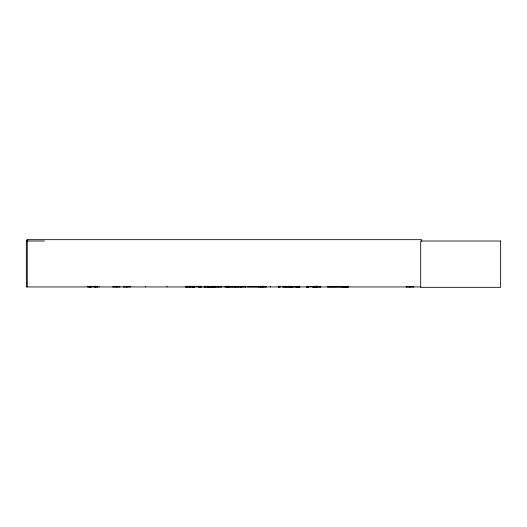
<?xml version="1.0" encoding="UTF-8"?>
<svg xmlns="http://www.w3.org/2000/svg" width="527" height="527" viewBox="0 0 527 527"><rect width="100%" height="100%" fill="white"/><g stroke="black" fill="none" stroke-linecap="round" stroke-linejoin="round"><path stroke-width="0.79" d="M112.956 286.932L119.952 286.932L119.952 286.563L112.956 286.569L113.002 286.899M186.057 286.932L186.064 286.589M186.769 286.932L186.775 286.273M187.118 286.932L187.125 286.589M193.719 286.589L193.719 286.932M225.76 286.273L225.78 286.945L244.449 286.932L244.449 286.563L225.78 286.589M231.505 286.932L231.505 286.589M232.723 286.932L232.73 286.589M237.499 286.932L237.499 286.589M238.448 286.932L238.454 286.589M258.731 286.932L258.731 286.563L266.319 286.589L266.319 286.945L247.17 286.846M259.37 286.932L259.376 286.589M265.674 286.932L265.68 286.589M286.016 286.589L286.062 286.899M312.649 286.899L320.653 286.886M313.354 286.589L313.361 286.932M313.703 286.932L313.743 286.273M319.593 286.932L319.593 286.589M320.304 286.932L320.304 286.589M212.315 286.589L212.341 286.945M218.547 286.589L218.395 286.932L218.428 286.273M282.795 286.945L293.078 286.932M283.039 286.899L283.104 286.563L293.157 286.563L293.157 286.945M289.244 286.846L289.27 286.563M87.739 286.945L91.514 286.899M88.029 286.589L91.599 286.563L91.599 286.945M205.346 286.945L221.821 286.945M185.537 286.945L194.825 286.886M187.368 286.899L187.362 286.273M187.658 286.589L187.612 286.899M194.838 286.589L194.885 286.945M306.464 286.945L308.578 286.886M306.747 286.899L308.638 286.563L308.638 286.945M308.295 286.899L308.302 286.273M198.396 286.945L198.646 286.899M203.89 286.945L204.212 286.886M261.965 286.932L262.011 286.273M279.238 286.589L278.836 286.899M340.785 286.681L347.873 286.912M286.912 286.899L286.978 286.563L286.991 286.945M292.86 286.899L292.768 286.563L292.755 286.945M192.744 286.899L192.744 286.464L187.52 286.464M194.542 286.899L194.463 286.589M189.2 286.563L189.074 286.899M27.997 240.154L26.35 240.154L26.35 286.945L420.796 286.945M26.35 241.017L44.426 241.017M90.44 286.464L95.216 286.464M194.7 286.464L199.983 286.464M208.046 286.464L212.822 286.464M215.688 286.464L218.303 286.464M285.627 286.464L290.245 286.464M291.793 286.464L296.411 286.464M308.453 286.464L313.736 286.464M315.996 286.464L316.569 286.464M342.807 286.451L343.841 286.451M409.558 286.464L410.026 286.464M94.056 286.945L94.056 286.563L97.614 286.569L97.581 286.945M194.885 286.563L185.893 286.563L185.906 286.945M295.048 286.945L295.048 286.563L298.934 286.563M299.626 286.569L299.586 286.945L299.567 286.273M335.949 286.583L337.221 286.583M207.394 286.642L216.044 286.642M327.412 286.642L336.055 286.642M207.374 286.767L216.057 286.754M327.392 286.754L348.499 286.741M94.142 286.899L97.917 286.945M123.272 286.899L130.215 286.846M199.891 286.899L201.966 286.945M299.356 286.886L299.929 286.945M327.399 286.919L348.499 286.833M406.205 286.846L413.379 286.846M316.898 286.905L316.99 286.273L317.056 286.945M241.511 286.569L241.57 286.899M315.686 286.899L315.805 286.273M315.442 286.899L315.383 286.569L315.35 286.945M313.565 286.563L313.552 286.945M313.888 286.899L313.881 286.273M200.135 286.899L200.141 286.273M194.759 286.899L194.759 286.464M192.665 286.589L192.618 286.945M192.961 286.899L193.073 286.563L193.086 286.945M215.227 286.589L215.187 286.945M215.49 286.899L215.589 286.273L215.451 286.886M295.061 286.563C294.975 287.353 300.028 287.94 299.171 286.273M288.921 286.589L288.882 286.945M194.443 286.728L194.628 286.273M421.62 241.3L421.62 239.666L27.279 239.666L27.279 286.945M413.379 286.945L413.379 286.563L406.205 286.589L406.205 286.945M413.155 286.563L413.155 286.945M410.059 286.273L410.059 286.945M410.026 286.273L410.026 286.945M409.874 286.273L409.874 286.945M409.782 286.273L409.802 286.945M409.558 286.273L409.558 286.945M406.429 286.563L406.429 286.945M348.492 286.938L348.492 286.583L347.214 286.741M346.364 286.741L345.093 286.741M343.96 286.741L342.688 286.741M320.66 286.945L320.653 286.563L312.649 286.569L312.649 286.945M319.922 286.563L319.922 286.945M317.715 286.365L317.715 286.945M317.379 286.273L317.373 286.945M317.3 286.273L317.3 286.945M316.707 286.273L316.714 286.945L316.635 286.273M316.503 286.273L316.569 286.945M316.431 286.273L316.483 286.945M316.358 286.273L316.325 286.945M316.24 286.273L316.24 286.945M316.002 286.273L315.996 286.945M315.877 286.273L315.93 286.945M314.415 286.945L314.408 286.273L314.349 286.945M314.27 286.273L314.257 286.945M313.802 286.273L313.802 286.945M312.972 286.563L312.972 286.945M308.512 286.464L308.512 286.945M308.447 286.273L308.453 286.945M307.926 286.273L307.926 286.945M307.84 286.273L307.827 286.945L307.709 286.273M306.839 286.563L306.839 286.945M299.422 286.273L299.422 286.945M299.316 286.273L299.29 286.945M298.921 286.945L298.796 286.464M298.69 286.273L298.618 286.945L298.545 286.464M297.05 286.273L296.951 286.945M296.918 286.273L296.859 286.945M296.78 286.273L296.76 286.945M296.549 286.273L296.576 286.945M296.47 286.273L296.411 286.945M296.378 286.273L296.358 286.945M296.279 286.464L296.279 286.945M294.56 286.365L294.56 286.945M291.925 286.464L291.925 286.945M291.866 286.273L291.793 286.945M291.734 286.273L291.734 286.945M291.655 286.273L291.635 286.945M291.424 286.273L291.451 286.945M291.345 286.273L291.286 286.945L291.214 286.273M290.884 286.273L290.805 286.945M290.752 286.273L290.693 286.945M290.594 286.273L290.614 286.945M290.384 286.273L290.403 286.945M290.305 286.273L290.305 286.945M290.193 286.273L290.245 286.945M290.113 286.464L290.113 286.945M289.725 286.273L289.725 286.945M289.613 286.273L289.652 286.945M289.409 286.945L289.376 286.273L289.283 286.945M285.759 286.464L285.759 286.945M285.7 286.273L285.68 286.945L285.568 286.273M285.489 286.273L285.469 286.945M285.278 286.273L285.259 286.945M285.12 286.273L285.179 286.945M285.067 286.273L284.988 286.945M283.118 286.563L283.118 286.945M280.081 286.464L280.081 286.945M279.936 286.273L279.936 286.945M279.448 286.273L279.455 286.945M279.376 286.273L279.33 286.945M278.46 286.273L278.46 286.945M278.388 286.464L278.394 286.945M270.463 286.365L270.463 286.945M263.144 286.464L263.144 286.945M263.039 286.945L262.821 286.273M262.729 286.273L262.723 286.945M262.657 286.273L262.65 286.945M262.518 286.273L262.518 286.945M262.393 286.945L262.374 286.273L262.321 286.945M262.189 286.273L262.196 286.945L262.084 286.273M260.529 286.273L260.562 286.945M260.49 286.273L260.49 286.945M260.252 286.273L260.167 286.945M245.681 286.273L245.694 286.945M245.608 286.273L245.674 286.945M245.371 286.273L245.371 286.945M245.332 286.273L245.299 286.945M241.452 286.273L241.425 286.945M241.379 286.273L241.379 286.945M241.168 286.273L241.102 286.945M240.681 286.464L240.674 286.945M235.958 286.273L235.977 286.945M235.885 286.273L235.885 286.945M235.332 286.273L235.332 286.945M235.174 286.273L235.134 286.945M235.101 286.273L235.095 286.945M234.858 286.273L234.858 286.945M234.792 286.273L234.785 286.945M229.449 286.945L229.265 286.273M229.133 286.273L229.14 286.945M229.054 286.273L229.061 286.945M228.711 286.273L228.711 286.945M228.639 286.273L228.566 286.945M227.473 286.464L227.473 286.945L227.4 286.273M227.157 286.273L227.157 286.945M227.084 286.273L227.097 286.945M226.386 286.273L226.366 286.945M225.688 286.273L225.615 286.945M224.146 286.365L224.146 286.945M221.65 286.945L221.65 286.563L211.663 286.563L211.663 286.945M218.646 286.273L218.567 286.945M218.33 286.273L218.303 286.945M218.086 286.273L218.086 286.945M215.872 286.273L215.905 286.945M215.378 286.273L215.424 286.945M215.345 286.273L215.345 286.945M213.395 286.273L213.488 286.945M213.303 286.273L213.382 286.945M213.204 286.273L213.224 286.945M212.98 286.273L212.967 286.945M212.882 286.273L212.882 286.945L212.763 286.273M212.697 286.464L212.697 286.945M209.206 286.945L209.206 286.563L205.662 286.563L205.675 286.945M208.165 286.464L208.165 286.945M208.079 286.273L208.046 286.945M207.981 286.273L207.981 286.945M207.901 286.273L207.882 286.945M207.664 286.273L207.645 286.945M207.467 286.273L207.5 286.945M207.381 286.273L207.44 286.945M204.957 286.273L205.023 286.945M204.878 286.273L204.884 286.945M204.397 286.273L204.397 286.945M204.324 286.273L204.324 286.945L204.252 286.273M201.591 286.945L201.591 286.563L199.792 286.563L199.792 286.945M200.728 286.273L200.662 286.945M200.603 286.273L200.596 286.945M200.504 286.273L200.517 286.945M200.049 286.945L200.036 286.273L199.917 286.945M199.463 286.273L199.535 286.945M199.39 286.273L199.39 286.945M198.903 286.273L198.91 286.945M198.837 286.273L198.837 286.945M198.765 286.273L198.784 286.945M194.542 286.273L194.549 286.945M194.167 286.273L194.088 286.945L194.022 286.273M193.956 286.273L193.956 286.945M193.547 286.273L193.547 286.945M193.416 286.273L193.488 286.945M193.337 286.273L193.33 286.945M192.954 286.945L192.869 286.273L192.803 286.945M192.289 286.273L192.289 286.945M192.144 286.273L192.164 286.945M190.787 286.945L190.787 286.273L190.708 286.945M190.471 286.945L190.478 286.273L190.366 286.945M190.122 286.273L190.128 286.945M190.049 286.273L190.049 286.945M189.964 286.464L189.964 286.945M189.819 286.273L189.891 286.945M189.694 286.273L189.727 286.945M189.661 286.273L189.648 286.945M189.377 286.273L189.41 286.945M189.345 286.273L189.338 286.945M189.193 286.273L189.213 286.945M187.704 286.563L187.704 286.945M187.52 286.945L187.513 286.273L187.454 286.945M186.999 286.273L186.986 286.945M186.901 286.273L186.848 286.945M167.052 286.365L167.052 286.945M145.412 286.365L145.412 286.945M130.215 286.945L130.215 286.563L123.272 286.563L123.272 286.945M126.935 286.273L126.935 286.945M126.862 286.273L126.862 286.945M126.552 286.273L126.625 286.945M116.592 286.273L116.592 286.945M116.553 286.273L116.559 286.945M116.355 286.273L116.348 286.945L116.243 286.273M99.102 286.365L99.102 286.945M95.822 286.273L95.881 286.945M95.756 286.273L95.776 286.945M95.598 286.273L95.697 286.945M95.38 286.945L95.38 286.273L95.282 286.945M95.156 286.273L95.216 286.945M95.091 286.464L95.091 286.945M90.558 286.464L90.558 286.945M90.295 286.273L90.275 286.945M90.038 286.273L90.058 286.945M89.893 286.945L89.959 286.273L89.774 286.945M88.068 286.563L88.068 286.945M292.966 286.569L292.959 286.945L293.012 286.589M500.65 241.017L420.691 241.017L420.691 287.334L500.65 287.334L500.65 241.017M278.763 286.945L278.743 286.273L278.704 286.945M240.859 286.945L240.852 286.273L240.819 286.945M226.241 286.945L226.241 286.273L226.241 286.945M90.44 286.945L90.453 286.273L90.374 286.945"/></g></svg>
